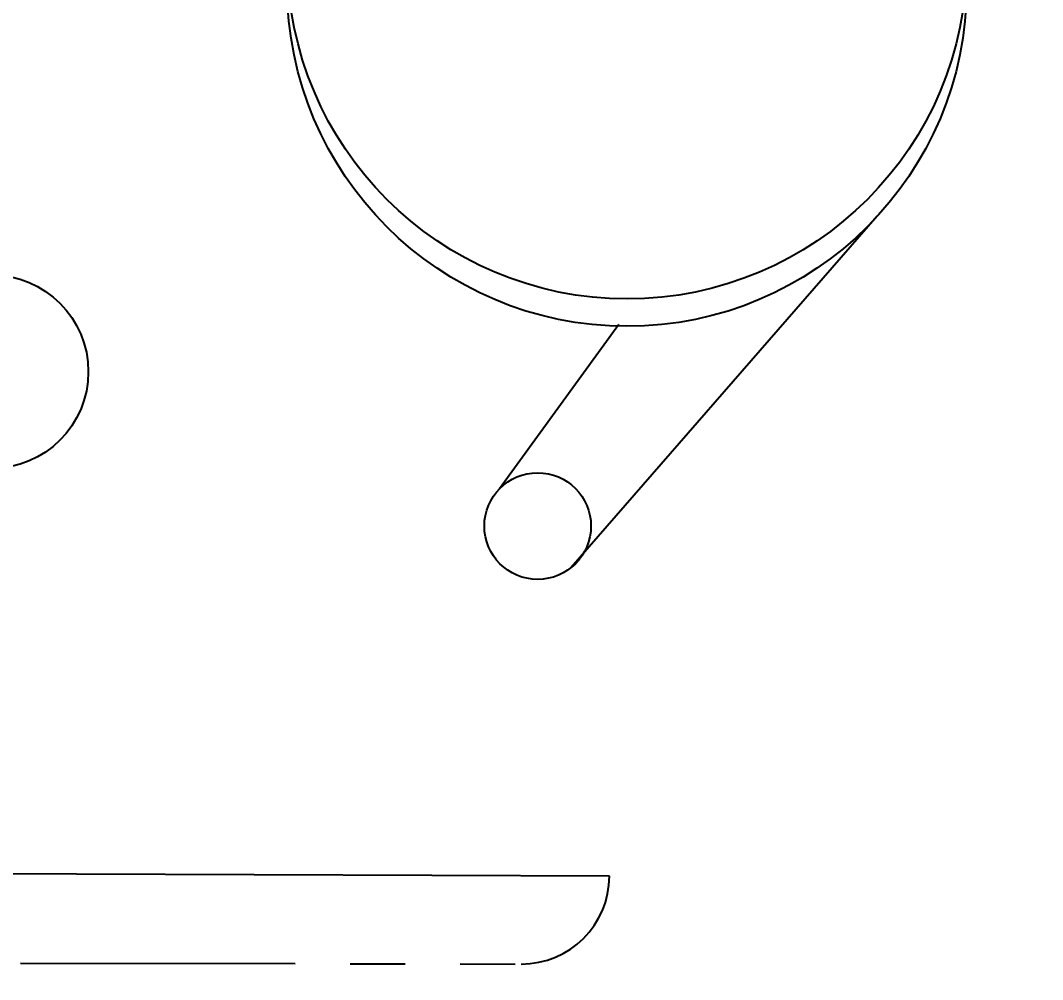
# Model space of a CAD drawing. Header units: millimetres. Extents: x -4 to 3776, y -4 to 4079.
# Drawn here: x 333.922 to 338.571, y 260.375 to 264.735 of the extents above; entities that cross this region are included whole.
import ezdxf
from ezdxf import colors
from ezdxf.entities.mleader import LeaderData, LeaderLine
from ezdxf.math import Vec2, Vec3

# ---------------------------------------------------------------- set-up
doc = ezdxf.new("R2010")
doc.units = ezdxf.units.MM
doc.linetypes.add('PHANTOM', pattern=[2.5, 1.25, -0.25, 0.25, -0.25, 0.25, -0.25])
doc.layers.add('03-input', color=3, linetype='Continuous')
doc.layers.add('BK_kedu', color=255, linetype='Continuous')
doc.styles.get("Standard").update_dxf_attribs({"font": 'arial.ttf'})

# ---------------------------------------------------------------- blocks, each defined once
blk = doc.blocks.new('NJMFGNJ')
for p, q in [((339.5588, 206.825), (340.9446, 208.4273)), ((340.7324, 207.3218), (341.2719, 208.0709))]:
    blk.add_line(p, q)
blk.add_lwpolyline([(340.7656, 209.83), (348.0395, 209.83), (347.8612, 201.6385), (340.7815, 201.6301)])
for centre, radius in [((341.0978, 208.2395), 0.2424), ((343.5844, 207.5475), 0.4402), ((340.7011, 205.7843), 1.5453), ((340.7011, 205.6598), 1.5453)]:
    blk.add_circle(centre, radius)
at = {"layer": '03-input', "color": 0, "linetype": 'PHANTOM'}
blk.add_line((348.4428, 210.2449), (341.1648, 210.2308), dxfattribs=at)
blk.add_arc((341.1656, 209.8308), 0.4, 90.1112, 180.1112, dxfattribs=at)

msp = doc.modelspace()

# ---------------------------------------------------------------- block references
at = {"rotation": 179.7776961789247}
msp.add_blockref('NJMFGNJ', (678.1779, 469.351), dxfattribs=at)

# ---------------------------------------------------------------- leaders
at = {"color": 4, "lineweight": 25}
ml = msp.add_multileader_mtext('Standard', dxfattribs=at)
ml.set_content('R20\\PMax.outreach', color=4)
ml.set_leader_properties()
ml.build(insert=Vec2(0, 0))
ctx = ml.context
ctx.base_point, ctx.plane_origin = Vec3(309.2388, 249.3047), Vec3(371.1656, 265.5836)
ctx.text_align_type = 2
notes = []
notes.append((ctx, [(0, (1, 1, 0), (354.3002, 249.3047), (-1, 0), 8, [(0, [(371.1656, 265.5836)], 0, [])])]))
ctx.mtext.insert, ctx.mtext.alignment, ctx.mtext.flow_direction = Vec3(344.3002, 251.3374), 3, 5
at = {"layer": 'BK_kedu'}
ml = msp.add_multileader_mtext('Standard', dxfattribs=at)
ml.set_content('', color=256)
ml.set_leader_properties()
ml.build(insert=Vec2(0, 0))
ml.multileader.update_dxf_attribs({"text_right_attachment_type": 6, "dogleg_length": 0.36, "arrow_head_size": 0.18})
ctx = ml.context
ctx.base_point, ctx.char_height, ctx.arrow_head_size, ctx.landing_gap_size, ctx.plane_origin = Vec3(3775.9986, 4079.3284), 0.18, 0.18, 0.09, Vec3(3774.6386, 4079.3284)
ctx.right_attachment = 6
notes.append((ctx, [(0, (0, 0, 0), (0, 0), (1, 0), 1, [])]))
ctx.mtext.insert, ctx.mtext.flow_direction = Vec3(3776.0886, 4079.4184), 5
for ctx, leaders in notes:
    for number, flags, end, landing, length, lines in leaders:
        leader = LeaderData()
        leader.index, (leader.has_last_leader_line, leader.has_dogleg_vector, leader.attachment_direction) = number, flags
        leader.last_leader_point, leader.dogleg_vector, leader.dogleg_length = Vec3(end), Vec3(landing), length
        for number, points, colour, breaks in lines:
            line = LeaderLine()
            line.index, line.vertices, line.color, line.breaks = number, Vec3.list(points), colors.encode_raw_color(colour), breaks
            leader.lines.append(line)
        ctx.leaders.append(leader)

doc.saveas('drawing.dxf')
